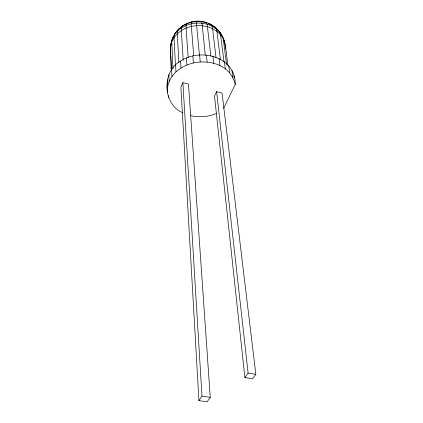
<?xml version="1.0" encoding="UTF-8"?>
<svg xmlns="http://www.w3.org/2000/svg" width="423" height="423" viewBox="0 0 423 423"><rect width="100%" height="100%" fill="white"/><g stroke="black" fill="none" stroke-linecap="round" stroke-linejoin="round"><path stroke-width="0.63" d="M223.651 108.246L235.23 84.426C235.791 56.671 200.491 47.704 180.589 61.012C161.729 71.614 162.353 103.926 182.567 112.65M167.429 92.309L167.365 79.815M170.844 45.33C171.87 30.905 186.49 19.553 200.724 21.256C214.35 22.588 225.766 35.13 225.396 48.835M175.566 32.65L174.35 34.871L174.043 37.679L175.455 65.528M170.67 48.502L170.353 50.972L171.209 70.551M167.624 86.905C173.774 55.741 227.96 52.489 235.23 84.426M182.873 82.644L180.907 87.207L198.932 400.655L207.154 401.85L210.252 397.324L188.484 84.135L182.873 82.644L201.977 396.108L198.932 400.655M216.608 91.606L214.509 96.063L244.896 377.591L252.579 378.797L255.83 374.339L222.07 93.055L216.608 91.606L248.105 373.112L244.896 377.591M171.489 42.321C170.125 45.547 170.141 49.449 170.733 52.88M173.483 36.547C168.19 46.736 171.907 58.871 171.564 69.853M174.35 34.871C184.407 20.489 208.031 18.829 219.711 32.069L220.536 34.802L224.031 61.837M191.725 21.811L191.318 22.282L186.554 23.847L182.228 26.163L181.456 27.96L181.324 30.609L183.212 60.177M181.224 27.183L183.598 25.28M187.463 23.207L186.554 23.847L186.078 25.486L186.062 28.082L188.187 57.591M180.272 27.944L178.517 29.139L177.496 31.133L177.269 33.856L178.903 62.837M216.624 113.385C208.534 116.917 199.296 117.62 190.704 115.669M208.111 23.852L209.142 23.704L210.797 24.402L211.971 26.078L212.605 28.679L215.979 57.47M201.977 396.108L210.252 397.324M248.105 373.112L255.83 374.339M210.866 56.174L207.138 24.185L206.271 22.631L201.385 21.663L196.33 21.547L191.318 22.282L191.164 23.82L193.671 55.841M205.097 22.118L206.271 22.631M213.224 26.184L214.778 26.903L216.216 28.743L216.957 31.402L220.446 59.574M216.613 29.256L218.056 30.028C226.828 39.677 225.871 53.589 227.96 65.687M200.724 21.256L201.385 21.663L201.919 23.159L202.305 25.697L205.25 55.117M209.142 23.704L210.162 24.344M211.183 24.983L212.198 25.623M196.203 21.15L199.434 55.006M231.989 70.53L232.967 77.541M223.968 40.127L224.142 41.385M228.748 65.866L229.7 72.867M233.993 75.622L234.231 77.393M226.638 64.534L223.212 38.736C212.536 19.648 180.193 21.943 171.77 41.925L173.012 68.547M224.386 61.837L225.295 68.822M219.066 58.607L219.912 65.586M212.991 56.322L213.774 63.291M206.413 55.08L207.122 62.054M199.598 54.948L200.232 61.922M192.835 55.926L193.396 62.911M186.411 57.977L186.897 64.978M180.589 61.012L181.002 68.024M175.598 64.888L175.957 71.921M171.643 69.446L171.96 76.5M168.867 74.496L169.147 81.56M168.465 95.624L168.539 97.565"/></g></svg>
